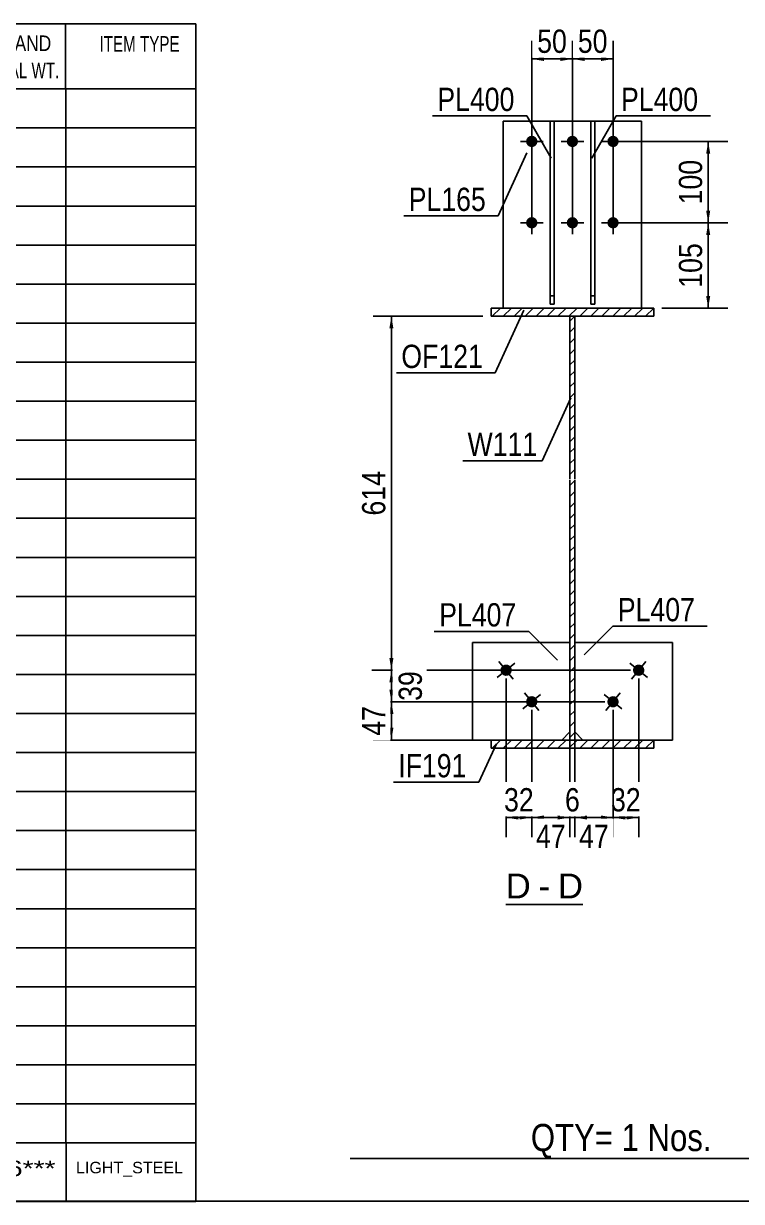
# Model space of a CAD drawing. Header units: millimetres. Extents: x -43 to 360, y -205 to 72.
# Drawn here: x 93.4 to 181.7, y -205.2 to -60.4 of the extents above; entities that cross this region are included whole.
import ezdxf

# ---------------------------------------------------------------- set-up
doc = ezdxf.new("R2010")
doc.units = ezdxf.units.MM
doc.linetypes.add('DXK_LINE_DOT1', pattern=[1.8814, 0.9407, -0.9407])
doc.styles.add('Arial', font='ARIAL.TTF', dxfattribs={"height": 0.2})
doc.styles.add('Arial Narrow', font='ARIALN.TTF', dxfattribs={"height": 0.2})

# ---------------------------------------------------------------- blocks, each defined once
blk = doc.blocks.new('Unknown-627019284-14518')
at = {"color": 5, "linetype": 'Continuous'}
blk.add_line((-40.28, -205.19), (359.72, -205.19), dxfattribs=at)
blk = doc.blocks.new('Unknown-627019284-12 - 14701')
at = {"color": 7, "linetype": 'Continuous'}
blk.add_line((152.73, -168.71), (162.24, -168.71), dxfattribs=at)
at = {"color": 0, "linetype": 'Continuous'}
for points in [[(155.81, -167.96), (155.81, -164.76), (152.73, -164.76), (152.73, -167.96)], [(158.2, -167.96), (158.2, -164.76), (156.77, -164.76), (156.77, -167.96)], [(162.24, -167.96), (162.24, -164.76), (159.16, -164.76), (159.16, -167.96)]]:
    blk.add_wipeout(points, dxfattribs=at)
at = {"color": 96, "linetype": 'Continuous', "style": 'Arial'}
for s, p in [('D', (152.73, -167.96)), ('D', (159.16, -167.96)), ('-', (156.77, -167.96))]:
    blk.add_text(s, height=3.06, dxfattribs=at).set_placement(p)
blk = doc.blocks.new('Part-627019284-14771 - 14701')
at = {"color": 2, "linetype": 'Continuous'}
for p, q in [((160.64, -136.48), (148.64, -136.48)), ((148.64, -136.48), (148.64, -148.48)), ((160.64, -147.48), (159.64, -148.48)), ((148.64, -148.48), (150.94, -148.48))]:
    blk.add_line(p, q, dxfattribs=at)
at = {"color": 7, "linetype": 'DXK_LINE_DOT1'}
for p, q in [((160.64, -136.48), (160.64, -147.48)), ((150.94, -148.48), (159.64, -148.48))]:
    blk.add_line(p, q, dxfattribs=at)
blk = doc.blocks.new('Part-627019284-14702 - 14701')
at = {"linetype": 'Continuous'}
h = blk.add_hatch(dxfattribs=at)
h.set_pattern_fill('', scale=0.3, style=0, pattern_type=0)
h.set_pattern_definition([(45, (170.9411, -95.3794), (-0.67352, 0.67352), [])])
h.paths.add_polyline_path([(170.94, -96.38), (170.94, -95.38), (150.94, -95.38), (150.94, -96.38)])
at = {"color": 2, "linetype": 'Continuous'}
for p, q in [((150.94, -96.38), (150.94, -95.38)), ((150.94, -95.38), (170.94, -95.38)), ((170.94, -95.38), (170.94, -96.38)), ((170.94, -96.38), (150.94, -96.38))]:
    blk.add_line(p, q, dxfattribs=at)
blk = doc.blocks.new('Part-627019284-14766 - 14701')
at = {"color": 2, "linetype": 'Continuous'}
for p, q in [((152.44, -72.38), (152.44, -95.38)), ((169.44, -72.38), (152.44, -72.38)), ((169.44, -95.38), (169.44, -72.38))]:
    blk.add_line(p, q, dxfattribs=at)
at = {"color": 7, "linetype": 'DXK_LINE_DOT1'}
blk.add_line((152.44, -95.38), (169.44, -95.38), dxfattribs=at)
blk = doc.blocks.new('Part-627019284-14799 - 14701')
at = {"color": 2, "linetype": 'Continuous'}
for p, q in [((158.19, -94.88), (158.19, -72.38)), ((158.19, -72.38), (158.69, -72.38)), ((158.69, -72.38), (158.69, -94.88)), ((158.69, -94.88), (158.19, -94.88))]:
    blk.add_line(p, q, dxfattribs=at)
at = {"color": 7, "linetype": 'DXK_LINE_DOT1'}
blk.add_line((158.19, -93.88), (158.69, -93.88), dxfattribs=at)
blk = doc.blocks.new('Part-627019284-14703 - 14701')
at = {"linetype": 'Continuous'}
h = blk.add_hatch(dxfattribs=at)
h.set_pattern_fill('', scale=0.3, style=0, pattern_type=0)
h.set_pattern_definition([(45, (170.9411, -148.4794), (-0.67352, 0.67352), [])])
h.paths.add_polyline_path([(170.94, -149.48), (170.94, -148.48), (150.94, -148.48), (150.94, -149.48)])
at = {"color": 2, "linetype": 'Continuous'}
for p, q in [((150.94, -149.48), (150.94, -148.48)), ((150.94, -148.48), (170.94, -148.48)), ((170.94, -148.48), (170.94, -149.48)), ((170.94, -149.48), (150.94, -149.48))]:
    blk.add_line(p, q, dxfattribs=at)
blk = doc.blocks.new('Part-627019284-14767 - 14701')
at = {"color": 2, "linetype": 'Continuous'}
for p, q in [((163.19, -94.88), (163.19, -72.38)), ((163.19, -72.38), (163.69, -72.38)), ((163.69, -72.38), (163.69, -94.88)), ((163.69, -94.88), (163.19, -94.88))]:
    blk.add_line(p, q, dxfattribs=at)
at = {"color": 7, "linetype": 'DXK_LINE_DOT1'}
blk.add_line((163.19, -93.88), (163.69, -93.88), dxfattribs=at)
blk = doc.blocks.new('Bolt-627019284-14849 - 14701')
at = {"linetype": 'Continuous'}
for points in [[(156.64, -74.88, -1), (155.24, -74.88, -1)], [(161.64, -74.88, -1), (160.24, -74.88, -1)], [(166.64, -74.88, -1), (165.24, -74.88, -1)], [(156.64, -84.88, -1), (155.24, -84.88, -1)], [(161.64, -84.88, -1), (160.24, -84.88, -1)], [(166.64, -84.88, -1), (165.24, -84.88, -1)]]:
    blk.add_hatch(color=3, dxfattribs=at).paths.add_polyline_path(points)
at = {"color": 3, "linetype": 'Continuous'}
for p, q in [((155.94, -73.48), (155.94, -76.28)), ((160.94, -73.48), (160.94, -76.28)), ((165.94, -73.48), (165.94, -76.28)), ((154.54, -74.88), (157.34, -74.88)), ((159.54, -74.88), (162.34, -74.88)), ((164.54, -74.88), (167.34, -74.88)), ((155.94, -83.48), (155.94, -86.28)), ((160.94, -83.48), (160.94, -86.28)), ((165.94, -83.48), (165.94, -86.28)), ((154.54, -84.88), (157.34, -84.88)), ((159.54, -84.88), (162.34, -84.88)), ((164.54, -84.88), (167.34, -84.88))]:
    blk.add_line(p, q, dxfattribs=at)
blk = doc.blocks.new('Part-627019284-14768 - 14701')
at = {"color": 2, "linetype": 'Continuous'}
for p, q in [((173.24, -136.48), (161.24, -136.48)), ((173.24, -148.48), (173.24, -136.48)), ((161.24, -147.48), (162.24, -148.48)), ((173.24, -148.48), (170.94, -148.48))]:
    blk.add_line(p, q, dxfattribs=at)
at = {"color": 7, "linetype": 'DXK_LINE_DOT1'}
for p, q in [((161.24, -136.48), (161.24, -147.48)), ((170.94, -148.48), (162.24, -148.48))]:
    blk.add_line(p, q, dxfattribs=at)
blk = doc.blocks.new('Part-627019284-14807 - 14701')
at = {"linetype": 'Continuous'}
h = blk.add_hatch(dxfattribs=at)
h.set_pattern_fill('', scale=0.3, style=0, pattern_type=0)
h.set_pattern_definition([(45, (161.2411, -96.3794), (-0.67352, 0.67352), [])])
h.paths.add_polyline_path([(161.24, -148.48), (161.24, -96.38), (160.64, -96.38), (160.64, -148.48)])
at = {"color": 2, "linetype": 'Continuous'}
for p, q in [((160.64, -116.38), (160.64, -96.38)), ((160.64, -96.38), (161.24, -96.38)), ((161.24, -96.38), (161.24, -116.38)), ((160.64, -148.48), (160.64, -116.48)), ((161.24, -116.48), (161.24, -148.48)), ((161.24, -148.48), (160.64, -148.48))]:
    blk.add_line(p, q, dxfattribs=at)
blk = doc.blocks.new('Bolt-627019284-14850 - 14701')
at = {"linetype": 'Continuous'}
for points in [[(169.64, -140.34, -1), (168.55, -139.46, -1)], [(166.48, -144.22, -1), (165.4, -143.34, -1)]]:
    blk.add_hatch(color=3, dxfattribs=at).paths.add_polyline_path(points)
at = {"color": 3, "linetype": 'Continuous'}
for p, q in [((168.01, -139.02), (170.18, -140.78)), ((169.98, -138.82), (168.21, -140.99)), ((164.86, -142.9), (167.03, -144.66)), ((166.82, -142.69), (165.06, -144.87))]:
    blk.add_line(p, q, dxfattribs=at)
blk = doc.blocks.new('Bolt-627019284-14853 - 14701')
at = {"linetype": 'Continuous'}
for points in [[(153.33, -139.46, -1), (152.24, -140.34, -1)], [(156.48, -143.34, -1), (155.4, -144.22, -1)]]:
    blk.add_hatch(color=3, dxfattribs=at).paths.add_polyline_path(points)
at = {"color": 3, "linetype": 'Continuous'}
for p, q in [((151.7, -140.78), (153.87, -139.02)), ((151.9, -138.82), (153.67, -140.99)), ((154.86, -144.66), (157.03, -142.9)), ((155.06, -142.69), (156.82, -144.87))]:
    blk.add_line(p, q, dxfattribs=at)
blk = doc.blocks.new('StraightDimension-627019284-15018 - 14701')
at = {"linetype": 'Continuous'}
for points in [[(157.44, -64.99), (155.94, -64.74), (157.44, -64.49)], [(159.44, -64.49), (160.94, -64.74), (159.44, -64.99)]]:
    blk.add_hatch(color=7, dxfattribs=at).paths.add_polyline_path(points)
at = {"color": 7, "linetype": 'Continuous'}
for p, q in [((155.94, -83.88), (155.94, -62.49)), ((160.94, -83.88), (160.94, -62.49)), ((155.94, -64.74), (160.94, -64.74))]:
    blk.add_line(p, q, dxfattribs=at)
at = {"color": 0}
blk.add_wipeout([(160.87, -64.59), (160.87, -60.39), (156.01, -60.39), (156.01, -64.59)], dxfattribs=at)
at = {"color": 3, "style": 'Arial Narrow'}
blk.add_text('50', height=2.863, dxfattribs=at).set_placement((156.61, -63.99))
blk = doc.blocks.new('StraightDimension-627019284-15024 - 14701')
at = {"linetype": 'Continuous'}
for points in [[(167.44, -158.26), (165.94, -158.01), (167.44, -157.76)], [(167.6, -157.76), (169.1, -158.01), (167.6, -158.26)]]:
    blk.add_hatch(color=7, dxfattribs=at).paths.add_polyline_path(points)
at = {"color": 7, "linetype": 'Continuous'}
for p, q in [((169.1, -140.9), (169.1, -160.41)), ((165.94, -144.78), (165.94, -160.41)), ((165.94, -158.01), (169.1, -158.01))]:
    blk.add_line(p, q, dxfattribs=at)
at = {"color": 0}
blk.add_wipeout([(169.95, -157.86), (169.95, -153.66), (165.09, -153.66), (165.09, -157.86)], dxfattribs=at)
at = {"color": 3, "style": 'Arial Narrow'}
blk.add_text('32', height=2.863, dxfattribs=at).set_placement((165.69, -157.26))
blk = doc.blocks.new('StraightDimension-627019284-15027 - 14701')
at = {"linetype": 'Continuous'}
for points in [[(157.44, -158.26), (155.94, -158.01), (157.44, -157.76)], [(159.14, -157.76), (160.64, -158.01), (159.14, -158.26)]]:
    blk.add_hatch(color=7, dxfattribs=at).paths.add_polyline_path(points)
at = {"color": 7, "linetype": 'Continuous'}
for p, q in [((155.94, -144.78), (155.94, -160.26)), ((160.64, -144.78), (160.64, -160.26)), ((155.94, -158.01), (160.64, -158.01))]:
    blk.add_line(p, q, dxfattribs=at)
at = {"color": 0}
blk.add_wipeout([(160.72, -162.36), (160.72, -158.16), (155.86, -158.16), (155.86, -162.36)], dxfattribs=at)
at = {"color": 3, "style": 'Arial Narrow'}
blk.add_text('47', height=2.863, dxfattribs=at).set_placement((156.46, -161.76))
blk = doc.blocks.new('StraightDimension-627019284-14945 - 14701')
at = {"linetype": 'Continuous'}
for points in [[(177.4, -76.38), (177.65, -74.88), (177.9, -76.38)], [(177.9, -83.38), (177.65, -84.88), (177.4, -83.38)]]:
    blk.add_hatch(color=7, dxfattribs=at).paths.add_polyline_path(points)
at = {"color": 7, "linetype": 'Continuous'}
for p, q in [((166.94, -74.88), (180.05, -74.88)), ((177.65, -84.88), (177.65, -74.88)), ((166.94, -84.88), (180.05, -84.88))]:
    blk.add_line(p, q, dxfattribs=at)
at = {"color": 0}
blk.add_wipeout([(177.5, -76.54), (173.3, -76.54), (173.3, -83.22), (177.5, -83.22)], dxfattribs=at)
at = {"color": 3, "style": 'Arial Narrow'}
blk.add_text('100', height=2.863, rotation=90.0002, dxfattribs=at).set_placement((176.9, -82.62))
blk = doc.blocks.new('StraightDimension-627019284-14946 - 14701')
at = {"linetype": 'Continuous'}
for points in [[(177.4, -86.38), (177.65, -84.88), (177.9, -86.38)], [(177.9, -93.88), (177.65, -95.38), (177.4, -93.88)]]:
    blk.add_hatch(color=7, dxfattribs=at).paths.add_polyline_path(points)
at = {"color": 7, "linetype": 'Continuous'}
for p, q in [((166.94, -84.88), (180.05, -84.88)), ((177.65, -95.38), (177.65, -84.88)), ((171.94, -95.38), (180.05, -95.38))]:
    blk.add_line(p, q, dxfattribs=at)
at = {"color": 0}
blk.add_wipeout([(177.5, -86.79), (173.3, -86.79), (173.3, -93.47), (177.5, -93.47)], dxfattribs=at)
at = {"color": 3, "style": 'Arial Narrow'}
blk.add_text('105', height=2.863, rotation=90.0002, dxfattribs=at).set_placement((176.9, -92.87))
blk = doc.blocks.new('StraightDimension-627019284-15017 - 14701')
at = {"linetype": 'Continuous'}
for points in [[(162.44, -64.99), (160.94, -64.74), (162.44, -64.49)], [(164.44, -64.49), (165.94, -64.74), (164.44, -64.99)]]:
    blk.add_hatch(color=7, dxfattribs=at).paths.add_polyline_path(points)
at = {"color": 7, "linetype": 'Continuous'}
for p, q in [((160.94, -83.88), (160.94, -62.49)), ((165.94, -83.88), (165.94, -62.49)), ((160.94, -64.74), (165.94, -64.74))]:
    blk.add_line(p, q, dxfattribs=at)
at = {"color": 0}
blk.add_wipeout([(165.87, -64.59), (165.87, -60.39), (161.01, -60.39), (161.01, -64.59)], dxfattribs=at)
at = {"color": 3, "style": 'Arial Narrow'}
blk.add_text('50', height=2.863, dxfattribs=at).set_placement((161.61, -63.99))
blk = doc.blocks.new('StraightDimension-627019284-15025 - 14701')
at = {"linetype": 'Continuous'}
for points in [[(162.74, -158.26), (161.24, -158.01), (162.74, -157.76)], [(164.44, -157.76), (165.94, -158.01), (164.44, -158.26)]]:
    blk.add_hatch(color=7, dxfattribs=at).paths.add_polyline_path(points)
at = {"color": 7, "linetype": 'Continuous'}
for p, q in [((161.24, -144.78), (161.24, -160.26)), ((165.94, -144.78), (165.94, -160.26)), ((161.24, -158.01), (165.94, -158.01))]:
    blk.add_line(p, q, dxfattribs=at)
at = {"color": 0}
blk.add_wipeout([(166.02, -162.36), (166.02, -158.16), (161.16, -158.16), (161.16, -162.36)], dxfattribs=at)
at = {"color": 3, "style": 'Arial Narrow'}
blk.add_text('47', height=2.863, dxfattribs=at).set_placement((161.76, -161.76))
blk = doc.blocks.new('StraightDimension-627019284-15026 - 14701')
at = {"linetype": 'Continuous'}
for points in [[(159.14, -157.76), (160.64, -158.01), (159.14, -158.26)], [(162.74, -158.26), (161.24, -158.01), (162.74, -157.76)]]:
    blk.add_hatch(color=7, dxfattribs=at).paths.add_polyline_path(points)
at = {"color": 7, "linetype": 'Continuous'}
for p, q in [((160.64, -144.78), (160.64, -160.41)), ((161.24, -144.78), (161.24, -160.41)), ((160.64, -158.01), (161.24, -158.01))]:
    blk.add_line(p, q, dxfattribs=at)
at = {"color": 0}
blk.add_wipeout([(162.46, -157.86), (162.46, -153.66), (159.43, -153.66), (159.43, -157.86)], dxfattribs=at)
at = {"color": 3, "style": 'Arial Narrow'}
blk.add_text('6', height=2.86, dxfattribs=at).set_placement((160.03, -157.26))
blk = doc.blocks.new('StraightDimension-627019284-15028 - 14701')
at = {"linetype": 'Continuous'}
for points in [[(154.29, -158.26), (152.79, -158.01), (154.29, -157.76)], [(154.44, -157.76), (155.94, -158.01), (154.44, -158.26)]]:
    blk.add_hatch(color=7, dxfattribs=at).paths.add_polyline_path(points)
at = {"color": 7, "linetype": 'Continuous'}
for p, q in [((152.79, -140.9), (152.79, -160.41)), ((155.94, -144.78), (155.94, -160.41)), ((152.79, -158.01), (155.94, -158.01))]:
    blk.add_line(p, q, dxfattribs=at)
at = {"color": 0}
blk.add_wipeout([(156.79, -157.86), (156.79, -153.66), (151.93, -153.66), (151.93, -157.86)], dxfattribs=at)
at = {"color": 3, "style": 'Arial Narrow'}
blk.add_text('32', height=2.863, dxfattribs=at).set_placement((152.53, -157.26))
blk = doc.blocks.new('StraightDimension-627019284-15199 - 14701')
at = {"linetype": 'Continuous'}
for points in [[(138.42, -97.88), (138.67, -96.38), (138.92, -97.88)], [(138.92, -138.4), (138.67, -139.9), (138.42, -138.4)]]:
    blk.add_hatch(color=7, dxfattribs=at).paths.add_polyline_path(points)
at = {"color": 7, "linetype": 'Continuous'}
for p, q in [((149.94, -96.38), (136.42, -96.38)), ((138.67, -139.9), (138.67, -96.38)), ((168.1, -139.9), (136.42, -139.9))]:
    blk.add_line(p, q, dxfattribs=at)
at = {"color": 0}
blk.add_wipeout([(138.52, -114.8), (134.32, -114.8), (134.32, -121.48), (138.52, -121.48)], dxfattribs=at)
at = {"color": 3, "style": 'Arial Narrow'}
blk.add_text('614', height=2.863, rotation=90.0002, dxfattribs=at).set_placement((137.92, -120.88))
blk = doc.blocks.new('StraightDimension-627019284-15200 - 14701')
at = {"linetype": 'Continuous'}
for points in [[(138.42, -141.4), (138.67, -139.9), (138.92, -141.4)], [(138.92, -142.28), (138.67, -143.78), (138.42, -142.28)]]:
    blk.add_hatch(color=7, dxfattribs=at).paths.add_polyline_path(points)
at = {"color": 7, "linetype": 'Continuous'}
for p, q in [((168.1, -139.9), (136.27, -139.9)), ((138.67, -143.78), (138.67, -139.9)), ((164.94, -143.78), (136.27, -143.78))]:
    blk.add_line(p, q, dxfattribs=at)
at = {"color": 0}
blk.add_wipeout([(143.02, -139.41), (138.82, -139.41), (138.82, -144.27), (143.02, -144.27)], dxfattribs=at)
at = {"color": 3, "style": 'Arial Narrow'}
blk.add_text('39', height=2.863, rotation=90.0002, dxfattribs=at).set_placement((142.42, -143.67))
blk = doc.blocks.new('StraightDimension-627019284-15201 - 14701')
at = {"linetype": 'Continuous'}
for points in [[(138.42, -145.28), (138.67, -143.78), (138.92, -145.28)], [(138.92, -146.98), (138.67, -148.48), (138.42, -146.98)]]:
    blk.add_hatch(color=7, dxfattribs=at).paths.add_polyline_path(points)
at = {"color": 7, "linetype": 'Continuous'}
for p, q in [((164.94, -143.78), (136.42, -143.78)), ((138.67, -148.48), (138.67, -143.78)), ((172.24, -148.48), (136.42, -148.48))]:
    blk.add_line(p, q, dxfattribs=at)
at = {"color": 0}
blk.add_wipeout([(138.52, -143.7), (134.32, -143.7), (134.32, -148.56), (138.52, -148.56)], dxfattribs=at)
at = {"color": 3, "style": 'Arial Narrow'}
blk.add_text('47', height=2.863, rotation=90.0002, dxfattribs=at).set_placement((137.92, -147.96))
blk = doc.blocks.new('CBS_BOM-627019284-22543')
at = {"color": 7, "linetype": 'Continuous'}
for p, q in [((-40.31, -68.42), (-40.31, -60.42)), ((-40.31, -60.42), (114.61, -60.42)), ((-28.31, -68.42), (-28.31, -60.42)), ((-16.12, -68.42), (-16.12, -60.42)), ((14.04, -68.42), (14.04, -60.42)), ((24.72, -68.42), (24.72, -60.42)), ((44.04, -68.42), (44.04, -60.42)), ((62.84, -68.42), (62.84, -60.42)), ((74.05, -68.42), (74.05, -60.42)), ((86.84, -68.42), (86.84, -60.42)), ((98.59, -68.42), (98.59, -60.42)), ((114.61, -60.43), (114.61, -68.41)), ((-40.31, -68.42), (114.61, -68.42)), ((-40.31, -73.22), (-40.31, -68.42)), ((-28.31, -73.22), (-28.31, -68.42)), ((-16.12, -73.22), (-16.12, -68.42)), ((14.04, -73.22), (14.04, -68.42)), ((24.72, -73.22), (24.72, -68.42)), ((44.04, -73.22), (44.04, -68.42)), ((51.3, -73.22), (51.3, -68.42)), ((62.84, -73.22), (62.84, -68.42)), ((74.05, -73.22), (74.05, -68.42)), ((86.84, -73.22), (86.84, -68.42)), ((98.61, -73.22), (98.61, -68.42)), ((114.61, -68.43), (114.61, -73.22)), ((-40.31, -78.02), (-40.31, -73.22)), ((-28.31, -73.22), (114.61, -73.22)), ((-28.31, -78.02), (-28.31, -73.22)), ((-16.12, -78.02), (-16.12, -73.22)), ((14.04, -78.02), (14.04, -73.22)), ((24.72, -78.02), (24.72, -73.22)), ((44.04, -78.02), (44.04, -73.22)), ((51.3, -78.02), (51.3, -73.22)), ((62.84, -78.02), (62.84, -73.22)), ((74.05, -78.02), (74.05, -73.22)), ((86.84, -78.02), (86.84, -73.22)), ((98.61, -78.02), (98.61, -73.22)), ((114.61, -73.23), (114.61, -78.02)), ((-40.31, -82.82), (-40.31, -78.02)), ((-28.31, -78.02), (114.61, -78.02)), ((-28.31, -82.82), (-28.31, -78.02)), ((-16.12, -82.82), (-16.12, -78.02)), ((14.04, -82.82), (14.04, -78.02)), ((24.72, -82.82), (24.72, -78.02)), ((44.04, -82.82), (44.04, -78.02)), ((51.3, -82.82), (51.3, -78.02)), ((62.84, -82.82), (62.84, -78.02)), ((74.05, -82.82), (74.05, -78.02)), ((86.84, -82.82), (86.84, -78.02)), ((98.61, -82.82), (98.61, -78.02)), ((114.61, -78.03), (114.61, -82.82)), ((-40.31, -87.62), (-40.31, -82.82)), ((-28.31, -82.82), (114.61, -82.82)), ((-28.31, -87.62), (-28.31, -82.82)), ((-16.12, -87.62), (-16.12, -82.82)), ((14.04, -87.62), (14.04, -82.82)), ((24.72, -87.62), (24.72, -82.82)), ((44.04, -87.62), (44.04, -82.82)), ((51.3, -87.62), (51.3, -82.82)), ((62.84, -87.62), (62.84, -82.82)), ((74.05, -87.62), (74.05, -82.82)), ((86.84, -87.62), (86.84, -82.82)), ((98.61, -87.62), (98.61, -82.82)), ((114.61, -82.83), (114.61, -87.62)), ((-40.31, -92.42), (-40.31, -87.62)), ((-28.31, -87.62), (114.61, -87.62)), ((-28.31, -92.42), (-28.31, -87.62)), ((-16.12, -92.42), (-16.12, -87.62)), ((14.04, -92.42), (14.04, -87.62)), ((24.72, -92.42), (24.72, -87.62)), ((44.04, -92.42), (44.04, -87.62)), ((51.3, -92.42), (51.3, -87.62)), ((62.84, -92.42), (62.84, -87.62)), ((74.05, -92.42), (74.05, -87.62)), ((86.84, -92.42), (86.84, -87.62)), ((98.61, -92.42), (98.61, -87.62)), ((114.61, -87.63), (114.61, -92.42)), ((-40.31, -97.22), (-40.31, -92.42)), ((-28.31, -92.42), (114.61, -92.42)), ((-28.31, -97.22), (-28.31, -92.42)), ((-16.12, -97.22), (-16.12, -92.42)), ((14.04, -97.22), (14.04, -92.42)), ((24.72, -97.22), (24.72, -92.42)), ((44.04, -97.22), (44.04, -92.42)), ((51.3, -97.22), (51.3, -92.42)), ((62.84, -97.22), (62.84, -92.42)), ((74.05, -97.22), (74.05, -92.42)), ((86.84, -97.22), (86.84, -92.42)), ((98.61, -97.22), (98.61, -92.42)), ((114.61, -92.43), (114.61, -97.22)), ((-40.31, -102.02), (-40.31, -97.22)), ((-28.31, -97.22), (114.61, -97.22)), ((-28.31, -102.02), (-28.31, -97.22)), ((-16.12, -102.02), (-16.12, -97.22)), ((14.04, -102.02), (14.04, -97.22)), ((24.72, -102.02), (24.72, -97.22)), ((44.04, -102.02), (44.04, -97.22)), ((51.3, -102.02), (51.3, -97.22)), ((62.84, -102.02), (62.84, -97.22)), ((74.05, -102.02), (74.05, -97.22)), ((86.84, -102.02), (86.84, -97.22)), ((98.61, -102.02), (98.61, -97.22)), ((114.61, -97.23), (114.61, -102.02)), ((-40.31, -106.82), (-40.31, -102.02)), ((-28.31, -102.02), (114.61, -102.02)), ((-28.31, -106.82), (-28.31, -102.02)), ((-16.12, -106.82), (-16.12, -102.02)), ((14.04, -106.82), (14.04, -102.02)), ((24.72, -106.82), (24.72, -102.02)), ((44.04, -106.82), (44.04, -102.02)), ((51.3, -106.82), (51.3, -102.02)), ((62.84, -106.82), (62.84, -102.02)), ((74.05, -106.82), (74.05, -102.02)), ((86.84, -106.82), (86.84, -102.02)), ((98.61, -106.82), (98.61, -102.02)), ((114.61, -102.03), (114.61, -106.82)), ((-40.31, -111.62), (-40.31, -106.82)), ((-28.31, -106.82), (114.61, -106.82)), ((-28.31, -111.62), (-28.31, -106.82)), ((-16.12, -111.62), (-16.12, -106.82)), ((14.04, -111.62), (14.04, -106.82)), ((24.72, -111.62), (24.72, -106.82)), ((44.04, -111.62), (44.04, -106.82)), ((51.3, -111.62), (51.3, -106.82)), ((62.84, -111.62), (62.84, -106.82)), ((74.05, -111.62), (74.05, -106.82)), ((86.84, -111.62), (86.84, -106.82)), ((98.61, -111.62), (98.61, -106.82)), ((114.61, -106.83), (114.61, -111.62)), ((-40.31, -116.42), (-40.31, -111.62)), ((-28.31, -111.62), (114.61, -111.62)), ((-28.31, -116.42), (-28.31, -111.62)), ((-16.12, -116.42), (-16.12, -111.62)), ((14.04, -116.42), (14.04, -111.62)), ((24.72, -116.42), (24.72, -111.62)), ((44.04, -116.42), (44.04, -111.62)), ((51.3, -116.42), (51.3, -111.62)), ((62.84, -116.42), (62.84, -111.62)), ((74.05, -116.42), (74.05, -111.62)), ((86.84, -116.42), (86.84, -111.62)), ((98.61, -116.42), (98.61, -111.62)), ((114.61, -111.63), (114.61, -116.42)), ((-40.31, -121.22), (-40.31, -116.42)), ((-28.31, -116.42), (114.61, -116.42)), ((-28.31, -121.22), (-28.31, -116.42)), ((-16.12, -121.22), (-16.12, -116.42)), ((14.04, -121.22), (14.04, -116.42)), ((24.72, -121.22), (24.72, -116.42)), ((44.04, -121.22), (44.04, -116.42)), ((51.3, -121.22), (51.3, -116.42)), ((62.84, -121.22), (62.84, -116.42)), ((74.05, -121.22), (74.05, -116.42)), ((86.84, -121.22), (86.84, -116.42)), ((98.61, -121.22), (98.61, -116.42)), ((114.61, -116.43), (114.61, -121.22)), ((-40.31, -126.02), (-40.31, -121.22)), ((-28.31, -121.22), (114.61, -121.22)), ((-28.31, -126.02), (-28.31, -121.22)), ((-16.12, -126.02), (-16.12, -121.22)), ((14.04, -126.02), (14.04, -121.22)), ((24.72, -126.02), (24.72, -121.22)), ((44.04, -126.02), (44.04, -121.22)), ((51.3, -126.02), (51.3, -121.22)), ((62.84, -126.02), (62.84, -121.22)), ((74.05, -126.02), (74.05, -121.22)), ((86.84, -126.02), (86.84, -121.22)), ((98.61, -126.02), (98.61, -121.22)), ((114.61, -121.23), (114.61, -126.02)), ((-40.31, -130.82), (-40.31, -126.02)), ((-28.31, -126.02), (114.61, -126.02)), ((-28.31, -130.82), (-28.31, -126.02)), ((-16.12, -130.82), (-16.12, -126.02)), ((14.04, -130.82), (14.04, -126.02)), ((24.72, -130.82), (24.72, -126.02)), ((44.04, -130.82), (44.04, -126.02)), ((51.3, -130.82), (51.3, -126.02)), ((62.84, -130.82), (62.84, -126.02)), ((74.05, -130.82), (74.05, -126.02)), ((86.84, -130.82), (86.84, -126.02)), ((98.61, -130.82), (98.61, -126.02)), ((114.61, -126.03), (114.61, -130.82)), ((-40.31, -135.62), (-40.31, -130.82)), ((-28.31, -130.82), (114.61, -130.82)), ((-28.31, -135.62), (-28.31, -130.82)), ((-16.12, -135.62), (-16.12, -130.82)), ((14.04, -135.62), (14.04, -130.82)), ((24.72, -135.62), (24.72, -130.82)), ((44.04, -135.62), (44.04, -130.82)), ((51.3, -135.62), (51.3, -130.82)), ((62.84, -135.62), (62.84, -130.82)), ((74.05, -135.62), (74.05, -130.82)), ((86.84, -135.62), (86.84, -130.82)), ((98.61, -135.62), (98.61, -130.82)), ((114.61, -130.83), (114.61, -135.62)), ((-40.31, -140.42), (-40.31, -135.62)), ((-28.31, -135.62), (114.61, -135.62)), ((-28.31, -140.42), (-28.31, -135.62)), ((-16.12, -140.42), (-16.12, -135.62)), ((14.04, -140.42), (14.04, -135.62)), ((24.72, -140.42), (24.72, -135.62)), ((44.04, -140.42), (44.04, -135.62)), ((51.3, -140.42), (51.3, -135.62)), ((62.84, -140.42), (62.84, -135.62)), ((74.05, -140.42), (74.05, -135.62)), ((86.84, -140.42), (86.84, -135.62)), ((98.61, -140.42), (98.61, -135.62)), ((114.61, -135.63), (114.61, -140.42)), ((-40.31, -145.22), (-40.31, -140.42)), ((-28.31, -140.42), (114.61, -140.42)), ((-28.31, -145.22), (-28.31, -140.42)), ((-16.12, -145.22), (-16.12, -140.42)), ((14.04, -145.22), (14.04, -140.42)), ((24.72, -145.22), (24.72, -140.42)), ((44.04, -145.22), (44.04, -140.42)), ((51.3, -145.22), (51.3, -140.42)), ((62.84, -145.22), (62.84, -140.42)), ((74.05, -145.22), (74.05, -140.42)), ((86.84, -145.22), (86.84, -140.42)), ((98.61, -145.22), (98.61, -140.42)), ((114.61, -140.43), (114.61, -145.22)), ((-40.31, -150.02), (-40.31, -145.22)), ((-28.31, -145.22), (114.61, -145.22)), ((-28.31, -150.02), (-28.31, -145.22)), ((-16.12, -150.02), (-16.12, -145.22)), ((14.04, -150.02), (14.04, -145.22)), ((24.72, -150.02), (24.72, -145.22)), ((44.04, -150.02), (44.04, -145.22)), ((51.3, -150.02), (51.3, -145.22)), ((62.84, -150.02), (62.84, -145.22)), ((74.05, -150.02), (74.05, -145.22)), ((86.84, -150.02), (86.84, -145.22)), ((98.61, -150.02), (98.61, -145.22)), ((114.61, -145.23), (114.61, -150.02)), ((-40.31, -154.82), (-40.31, -150.02)), ((-28.31, -150.02), (114.61, -150.02)), ((-28.31, -154.82), (-28.31, -150.02)), ((-16.12, -154.82), (-16.12, -150.02)), ((14.04, -154.82), (14.04, -150.02)), ((24.72, -154.82), (24.72, -150.02)), ((44.04, -154.82), (44.04, -150.02)), ((51.3, -154.82), (51.3, -150.02)), ((62.84, -154.82), (62.84, -150.02)), ((74.05, -154.82), (74.05, -150.02)), ((86.84, -154.82), (86.84, -150.02)), ((98.61, -154.82), (98.61, -150.02)), ((114.61, -150.03), (114.61, -154.82)), ((-40.31, -159.62), (-40.31, -154.82)), ((-28.31, -154.82), (114.61, -154.82)), ((-28.31, -159.62), (-28.31, -154.82)), ((-16.12, -159.62), (-16.12, -154.82)), ((14.04, -159.62), (14.04, -154.82)), ((24.72, -159.62), (24.72, -154.82)), ((44.04, -159.62), (44.04, -154.82)), ((51.3, -159.62), (51.3, -154.82)), ((62.84, -159.62), (62.84, -154.82)), ((74.05, -159.62), (74.05, -154.82)), ((86.84, -159.62), (86.84, -154.82)), ((98.61, -159.62), (98.61, -154.82)), ((114.61, -154.83), (114.61, -159.62)), ((-40.31, -164.42), (-40.31, -159.62)), ((-28.31, -159.62), (114.61, -159.62)), ((-28.31, -164.42), (-28.31, -159.62)), ((-16.12, -164.42), (-16.12, -159.62)), ((14.04, -164.42), (14.04, -159.62)), ((24.72, -164.42), (24.72, -159.62)), ((44.04, -164.42), (44.04, -159.62)), ((51.3, -164.42), (51.3, -159.62)), ((62.84, -164.42), (62.84, -159.62)), ((74.05, -164.42), (74.05, -159.62)), ((86.84, -164.42), (86.84, -159.62)), ((98.61, -164.42), (98.61, -159.62)), ((114.61, -159.63), (114.61, -164.42)), ((-40.31, -169.22), (-40.31, -164.42)), ((-28.31, -164.42), (114.61, -164.42)), ((-28.31, -169.22), (-28.31, -164.42)), ((-16.12, -169.22), (-16.12, -164.42)), ((14.04, -169.22), (14.04, -164.42)), ((24.72, -169.22), (24.72, -164.42)), ((44.04, -169.22), (44.04, -164.42)), ((51.3, -169.22), (51.3, -164.42)), ((62.84, -169.22), (62.84, -164.42)), ((74.05, -169.22), (74.05, -164.42)), ((86.84, -169.22), (86.84, -164.42)), ((98.61, -169.22), (98.61, -164.42)), ((114.61, -164.43), (114.61, -169.22)), ((-40.31, -174.02), (-40.31, -169.22)), ((-28.31, -169.22), (114.61, -169.22)), ((-28.31, -174.02), (-28.31, -169.22)), ((-16.12, -174.02), (-16.12, -169.22)), ((14.04, -174.02), (14.04, -169.22)), ((24.72, -174.02), (24.72, -169.22)), ((44.04, -174.02), (44.04, -169.22)), ((51.3, -174.02), (51.3, -169.22)), ((62.84, -174.02), (62.84, -169.22)), ((74.05, -174.02), (74.05, -169.22)), ((86.84, -174.02), (86.84, -169.22)), ((98.61, -174.02), (98.61, -169.22)), ((114.61, -169.23), (114.61, -174.02)), ((-40.31, -178.82), (-40.31, -174.02)), ((-28.31, -174.02), (114.61, -174.02)), ((-28.31, -178.82), (-28.31, -174.02)), ((-16.12, -178.82), (-16.12, -174.02)), ((14.04, -178.82), (14.04, -174.02)), ((24.72, -178.82), (24.72, -174.02)), ((44.04, -178.82), (44.04, -174.02)), ((51.3, -178.82), (51.3, -174.02)), ((62.84, -178.82), (62.84, -174.02)), ((74.05, -178.82), (74.05, -174.02)), ((86.84, -178.82), (86.84, -174.02)), ((98.61, -178.82), (98.61, -174.02)), ((114.61, -174.03), (114.61, -178.82)), ((-40.31, -183.62), (-40.31, -178.82)), ((-28.31, -178.82), (114.61, -178.82)), ((-28.31, -183.62), (-28.31, -178.82)), ((-16.12, -183.62), (-16.12, -178.82)), ((14.04, -183.62), (14.04, -178.82)), ((24.72, -183.62), (24.72, -178.82)), ((44.04, -183.62), (44.04, -178.82)), ((51.3, -183.62), (51.3, -178.82)), ((62.84, -183.62), (62.84, -178.82)), ((74.05, -183.62), (74.05, -178.82)), ((86.84, -183.62), (86.84, -178.82)), ((98.61, -183.62), (98.61, -178.82)), ((114.61, -178.83), (114.61, -183.62)), ((-40.31, -188.42), (-40.31, -183.62)), ((-28.31, -183.62), (114.61, -183.62)), ((-28.31, -188.42), (-28.31, -183.62)), ((-16.12, -188.42), (-16.12, -183.62)), ((14.04, -188.42), (14.04, -183.62)), ((24.72, -188.42), (24.72, -183.62)), ((44.04, -188.42), (44.04, -183.62)), ((51.3, -188.42), (51.3, -183.62)), ((62.84, -188.42), (62.84, -183.62)), ((74.05, -188.42), (74.05, -183.62)), ((86.84, -188.42), (86.84, -183.62)), ((98.61, -188.42), (98.61, -183.62)), ((114.61, -183.63), (114.61, -188.42)), ((-40.31, -193.22), (-40.31, -188.42)), ((-28.31, -188.42), (114.61, -188.42)), ((-28.31, -193.22), (-28.31, -188.42)), ((-16.12, -193.22), (-16.12, -188.42)), ((14.04, -193.22), (14.04, -188.42)), ((24.72, -193.22), (24.72, -188.42)), ((44.04, -193.22), (44.04, -188.42)), ((51.3, -193.22), (51.3, -188.42)), ((62.84, -193.22), (62.84, -188.42)), ((74.05, -193.22), (74.05, -188.42)), ((86.84, -193.22), (86.84, -188.42)), ((98.61, -193.22), (98.61, -188.42)), ((114.61, -188.43), (114.61, -193.22)), ((-40.31, -198.02), (-40.31, -193.22)), ((-28.31, -193.22), (114.61, -193.22)), ((-28.31, -198.02), (-28.31, -193.22)), ((-16.12, -198.02), (-16.12, -193.22)), ((14.04, -198.02), (14.04, -193.22)), ((24.72, -198.02), (24.72, -193.22)), ((44.04, -198.02), (44.04, -193.22)), ((51.3, -198.02), (51.3, -193.22)), ((62.84, -198.02), (62.84, -193.22)), ((74.05, -198.02), (74.05, -193.22)), ((86.84, -198.02), (86.84, -193.22)), ((98.61, -198.02), (98.61, -193.22)), ((114.61, -193.23), (114.61, -198.02)), ((-40.31, -205.22), (-40.31, -198.04)), ((-28.31, -198.02), (114.61, -198.02)), ((74.05, -205.22), (74.05, -198.04)), ((86.84, -205.22), (86.84, -198.04)), ((98.65, -205.22), (98.65, -198.04)), ((114.61, -198.02), (114.61, -205.22)), ((-40.31, -205.22), (114.61, -205.22))]:
    blk.add_line(p, q, dxfattribs=at)
at = {"color": 3, "linetype": 'Continuous', "style": 'Arial'}
for s, height, width, p in [('ASSEMBLY', 1.91, 0.7, (-39.63, -63.84)), ('ITEM', 1.91, 0.8, (-24.98, -63.84)), ('UNIT WT.', 1.91, 0.7, (52.73, -63.92)), ('WT./ITEM', 1.91, 0.7, (64.02, -63.92)), ('TOTAL WT.', 1.91, 0.7, (75.96, -63.92)), ('GRAND', 1.91, 0.8, (89.11, -63.76)), ('ITEM TYPE', 1.91, 0.7, (102.75, -63.84)), ('DESCRIPTION', 1.9102, 0.8, (-13.79, -65.35)), ('LENGTH', 1.91, 0.7, (15.15, -65.35)), ('MATERIAL', 1.91, 0.8, (29.17, -65.4)), ('QTY.', 1.91, 0.8, (45.56, -65.32)), ('MARK', 1.91, 0.8, (-37.31, -66.98)), ('NO.', 1.91, 0.8, (-24.12, -66.98)), ('IN Kgs', 1.91, 0.8, (53.31, -67.06)), ('IN Kgs', 1.91, 0.8, (65.06, -67.06)), ('IN Kgs', 1.91, 0.8, (76.85, -67.06)), ('TOTAL WT.', 1.91, 0.7, (87.85, -67.1))]:
    blk.add_text(s, height=height, dxfattribs=dict(at, width=width)).set_placement(p)
at = {"color": 7, "linetype": 'Continuous', "style": 'Arial'}
for s, width, p in [('IF191', 0.8, (-27.85, -71.78)), ('2567', 0.85, (17.76, -71.78)), ('S355JR', 0.8, (30.41, -71.78)), ('IF192', 0.8, (-27.85, -76.58)), ('3590', 0.85, (17.76, -76.58)), ('S355JR', 0.8, (30.41, -76.58)), ('IF197', 0.8, (-27.85, -81.38)), ('3447', 0.85, (17.76, -81.38)), ('S355JR', 0.8, (30.41, -81.38)), ('OF121', 0.8, (-27.85, -86.18)), ('2700', 0.85, (17.76, -86.18)), ('S355JR', 0.8, (30.41, -86.18)), ('OF143', 0.8, (-27.85, -90.98)), ('3000', 0.85, (17.76, -90.98)), ('S355JR', 0.8, (30.41, -90.98)), ('OF190', 0.8, (-27.85, -95.78)), ('5133', 0.85, (17.76, -95.78)), ('S355JR', 0.8, (30.41, -95.78)), ('PL143', 0.8, (-27.85, -100.58)), ('842', 0.85, (19.02, -100.58)), ('S355JR', 0.8, (30.41, -100.58)), ('PL148', 0.8, (-27.85, -105.38)), ('150', 0.85, (19.02, -105.38)), ('S355JR', 0.8, (30.41, -105.38)), ('PL165', 0.8, (-27.85, -110.18)), ('230', 0.85, (19.02, -110.18)), ('S355JR', 0.8, (30.41, -110.18)), ('PL189', 0.8, (-27.85, -114.98)), ('1140', 0.85, (17.76, -114.98)), ('S355JR', 0.8, (30.41, -114.98)), ('PL201', 0.8, (-27.85, -119.78)), ('150', 0.85, (19.02, -119.78)), ('S355JR', 0.8, (30.41, -119.78)), ('PL224', 0.8, (-27.85, -124.58)), ('670', 0.85, (19.02, -124.58)), ('S355JR', 0.8, (30.41, -124.58)), ('PL226', 0.8, (-27.85, -129.38)), ('206', 0.85, (19.02, -129.38)), ('S355JR', 0.8, (30.41, -129.38)), ('PL249', 0.8, (-27.85, -134.18)), ('150', 0.85, (19.02, -134.18)), ('S355JR', 0.8, (30.41, -134.18)), ('PL343', 0.8, (-27.85, -138.98)), ('150', 0.85, (19.02, -138.98)), ('S355JR', 0.8, (30.41, -138.98)), ('PL384', 0.8, (-27.85, -143.78)), ('190', 0.85, (19.02, -143.78)), ('S355JR', 0.8, (30.41, -143.78)), ('PL400', 0.8, (-27.85, -148.58)), ('225', 0.85, (19.02, -148.58)), ('S355JR', 0.8, (30.41, -148.58)), ('PL407', 0.8, (-27.85, -153.38)), ('120', 0.85, (19.02, -153.38)), ('S355JR', 0.8, (30.41, -153.38)), ('PL416', 0.8, (-27.85, -158.18)), ('920', 0.85, (19.02, -158.18)), ('S355JR', 0.8, (30.41, -158.18)), ('PL426', 0.8, (-27.85, -162.98)), ('180', 0.85, (19.02, -162.98)), ('S355JR', 0.8, (30.41, -162.98)), ('PL489', 0.8, (-27.85, -167.78)), ('190', 0.85, (19.02, -167.78)), ('S355JR', 0.8, (30.41, -167.78)), ('PL490', 0.8, (-27.85, -172.58)), ('240', 0.85, (19.02, -172.58)), ('S355JR', 0.8, (30.41, -172.58)), ('PL521', 0.8, (-27.85, -177.38)), ('120', 0.85, (19.02, -177.38)), ('S355JR', 0.8, (30.41, -177.38)), ('PL523', 0.8, (-27.85, -182.18)), ('230', 0.85, (19.02, -182.18)), ('S355JR', 0.8, (30.41, -182.18)), ('W111', 0.8, (-27.85, -186.98)), ('5990', 0.85, (17.76, -186.98)), ('S355JR', 0.8, (30.41, -186.98)), ('W172', 0.8, (-27.85, -191.78)), ('1002', 0.85, (17.76, -191.78)), ('S355JR', 0.8, (30.41, -191.78)), ('W173', 0.8, (-27.85, -196.58)), ('3744', 0.85, (17.76, -196.58)), ('S355JR', 0.8, (30.41, -196.58))]:
    blk.add_text(s, height=1.91, dxfattribs=dict(at, width=width)).set_placement(p)
for s, height, p in [('PL10*200', 1.91, (-14.87, -71.78)), ('1', 1.91, (47.13, -71.78)), ('7.85', 1.91, (56.6, -71.78)), ('40.30', 1.91, (66.86, -71.78)), ('40.30', 1.91, (79.57, -71.78)), ('PL10*200', 1.91, (-14.87, -76.58)), ('1', 1.91, (47.13, -76.58)), ('7.85', 1.91, (56.6, -76.58)), ('56.36', 1.91, (66.86, -76.58)), ('56.36', 1.91, (79.57, -76.58)), ('PL15*200', 1.91, (-14.87, -81.38)), ('1', 1.91, (47.13, -81.38)), ('7.85', 1.91, (56.6, -81.38)), ('81.17', 1.91, (66.86, -81.38)), ('81.17', 1.91, (79.57, -81.38)), ('PL10*200', 1.91, (-14.87, -86.18)), ('1', 1.91, (47.13, -86.18)), ('7.85', 1.91, (56.6, -86.18)), ('42.39', 1.91, (66.86, -86.18)), ('42.39', 1.91, (79.57, -86.18)), ('PL10*200', 1.91, (-14.87, -90.98)), ('1', 1.91, (47.13, -90.98)), ('7.85', 1.91, (56.6, -90.98)), ('47.10', 1.91, (66.86, -90.98)), ('47.10', 1.91, (79.57, -90.98)), ('PL15*200', 1.91, (-14.87, -95.78)), ('1', 1.91, (47.13, -95.78)), ('7.85', 1.91, (56.6, -95.78)), ('120.89', 1.91, (65.38, -95.78)), ('120.89', 1.91, (78.09, -95.78)), ('PLT12*106.5', 1.9102, (-14.87, -100.58)), ('2', 1.91, (47.13, -100.58)), ('7.85', 1.91, (56.6, -100.58)), ('8.45', 1.91, (68.34, -100.58)), ('16.90', 1.91, (79.57, -100.58)), ('PL10*100', 1.91, (-14.87, -105.38)), ('1', 1.91, (47.13, -105.38)), ('7.85', 1.91, (56.6, -105.38)), ('0.58', 1.91, (68.34, -105.38)), ('0.58', 1.91, (81.05, -105.38)), ('PL5*170', 1.91, (-14.87, -110.18)), ('6', 1.91, (47.13, -110.18)), ('7.85', 1.91, (56.6, -110.18)), ('1.53', 1.91, (68.34, -110.18)), ('9.21', 1.91, (81.05, -110.18)), ('PL25*300', 1.91, (-14.87, -114.98)), ('1', 1.91, (47.13, -114.98)), ('7.85', 1.91, (56.6, -114.98)), ('67.12', 1.91, (66.86, -114.98)), ('67.12', 1.91, (79.57, -114.98)), ('PL6*120', 1.91, (-14.87, -119.78)), ('3', 1.91, (47.13, -119.78)), ('7.85', 1.91, (56.6, -119.78)), ('0.85', 1.91, (68.34, -119.78)), ('2.54', 1.91, (81.05, -119.78)), ('PLT15*225', 1.91, (-14.87, -124.58)), ('1', 1.91, (47.13, -124.58)), ('7.85', 1.91, (56.6, -124.58)), ('17.76', 1.91, (66.86, -124.58)), ('17.76', 1.91, (79.57, -124.58)), ('PLT10*178.2', 1.9102, (-14.87, -129.38)), ('7.85', 1.91, (56.6, -129.38)), ('1', 1.91, (47.13, -129.38)), ('1.45', 1.91, (68.34, -129.38)), ('1.45', 1.91, (81.05, -129.38)), ('PL10*90', 1.91, (-14.87, -134.18)), ('2', 1.91, (47.13, -134.18)), ('7.85', 1.91, (56.6, -134.18)), ('0.52', 1.91, (68.34, -134.18)), ('1.04', 1.91, (81.05, -134.18)), ('PL6*120', 1.91, (-14.87, -138.98)), ('2', 1.91, (47.13, -138.98)), ('7.85', 1.91, (56.6, -138.98)), ('0.85', 1.91, (68.34, -138.98)), ('1.70', 1.91, (81.05, -138.98)), ('PL12*170', 1.91, (-14.87, -143.78)), ('1', 1.91, (47.13, -143.78)), ('7.85', 1.91, (56.6, -143.78)), ('3.04', 1.91, (68.34, -143.78)), ('3.04', 1.91, (81.05, -143.78)), ('PL5*100', 1.91, (-14.87, -148.58)), ('22', 1.91, (46.39, -148.58)), ('7.85', 1.91, (56.6, -148.58)), ('0.44', 1.91, (68.34, -148.58)), ('9.67', 1.91, (81.05, -148.58)), ('PL5*120', 1.91, (-14.87, -153.38)), ('6', 1.91, (47.13, -153.38)), ('7.85', 1.91, (56.6, -153.38)), ('0.56', 1.91, (68.34, -153.38)), ('3.38', 1.91, (81.05, -153.38)), ('PL20*250', 1.91, (-14.87, -158.18)), ('1', 1.91, (47.13, -158.18)), ('7.85', 1.91, (56.6, -158.18)), ('36.11', 1.91, (66.86, -158.18)), ('36.11', 1.91, (79.57, -158.18)), ('PL12*130', 1.91, (-14.87, -162.98)), ('1', 1.91, (47.13, -162.98)), ('7.85', 1.91, (56.6, -162.98)), ('2.20', 1.91, (68.34, -162.98)), ('2.20', 1.91, (81.05, -162.98)), ('PL12*130', 1.91, (-14.87, -167.78)), ('1', 1.91, (47.13, -167.78)), ('7.85', 1.91, (56.6, -167.78)), ('2.33', 1.91, (68.34, -167.78)), ('2.33', 1.91, (81.05, -167.78)), ('PL12*130', 1.91, (-14.87, -172.58)), ('1', 1.91, (47.13, -172.58)), ('7.85', 1.91, (56.6, -172.58)), ('2.94', 1.91, (68.34, -172.58)), ('2.94', 1.91, (81.05, -172.58)), ('PL5*120', 1.91, (-14.87, -177.38)), ('4', 1.91, (47.13, -177.38)), ('7.85', 1.91, (56.6, -177.38)), ('0.56', 1.91, (68.34, -177.38)), ('2.25', 1.91, (81.05, -177.38)), ('PL5*170', 1.91, (-14.87, -182.18)), ('5', 1.91, (47.13, -182.18)), ('7.85', 1.91, (56.6, -182.18)), ('1.53', 1.91, (68.34, -182.18)), ('7.67', 1.91, (81.05, -182.18)), ('PLT6*700', 1.91, (-14.87, -186.98)), ('1', 1.91, (47.13, -186.98)), ('7.85', 1.91, (56.6, -186.98)), ('195.32', 1.91, (65.38, -186.98)), ('195.32', 1.91, (78.09, -186.98)), ('PLT12*850', 1.91, (-14.87, -191.78)), ('1', 1.91, (47.13, -191.78)), ('7.85', 1.91, (56.6, -191.78)), ('67.51', 1.91, (66.86, -191.78)), ('67.51', 1.91, (79.57, -191.78)), ('PLT10*850', 1.91, (-14.87, -196.58)), ('1', 1.91, (47.13, -196.58)), ('7.85', 1.91, (56.6, -196.58)), ('227.78', 1.91, (65.38, -196.58)), ('227.78', 1.91, (78.09, -196.58))]:
    blk.add_text(s, height=height, dxfattribs=at).set_placement(p)
at = {"color": 6, "linetype": 'Continuous', "style": 'Arial'}
for s, height, width, p in [('RF117 x 1', 2.292, 2.05, (-38.59, -203.03)), ('TOTAL IN Kgs.', 1.9102, 1.2, (49.85, -202.42)), ('1066.73', 1.91, 1.3, (74.58, -202.27)), ('106***', 1.91, 1.3, (87.51, -202.11))]:
    blk.add_text(s, height=height, dxfattribs=dict(at, width=width)).set_placement(p)
blk.add_text('LIGHT_STEEL', height=1.4135, dxfattribs=at).set_placement((99.86, -201.76))
blk = doc.blocks.new('CBS_CALLOFF-627019284-22544')
at = {"color": 7, "linetype": 'Continuous'}
blk.add_line((133.6, -199.92), (249.83, -199.94), dxfattribs=at)
at = {"color": 3, "linetype": 'Continuous', "style": 'Arial Narrow'}
blk.add_text('QTY= 1 Nos.      RAFTER     MKD : RF117', height=3.3405, dxfattribs=at).set_placement((155.83, -199.03))
blk = doc.blocks.new('Mark-627019284-14914 - 14701')
at = {"color": 0}
blk.add_wipeout([(156.63, -113.54), (156.63, -110.54), (148.04, -110.54), (148.04, -113.54)], dxfattribs=at)
blk.add_wipeout([(156.63, -113.54), (156.63, -110.54), (148.04, -110.54), (148.04, -113.54)], dxfattribs=at)
at = {"color": 7, "linetype": 'Continuous'}
for p in [(160.76, -106.4), (147.44, -114.14)]:
    blk.add_line(p, (157.23, -114.14), dxfattribs=at)
at = {"color": 3, "style": 'Arial Narrow'}
blk.add_text('W111', height=2.863, dxfattribs=at).set_placement((148.04, -113.54))
blk = doc.blocks.new('Mark-627019284-14893 - 14701')
at = {"color": 7, "linetype": 'Continuous'}
blk.add_line((154.97, -95.61), (151.43, -103.34), dxfattribs=at)
at = {"color": 0}
blk.add_wipeout([(149.93, -102.74), (149.93, -99.74), (139.89, -99.74), (139.89, -102.74)], dxfattribs=at)
blk.add_wipeout([(149.93, -102.74), (149.93, -99.74), (139.89, -99.74), (139.89, -102.74)], dxfattribs=at)
at = {"color": 7, "linetype": 'Continuous'}
blk.add_line((139.29, -103.34), (151.43, -103.34), dxfattribs=at)
at = {"color": 3, "style": 'Arial Narrow'}
blk.add_text('OF121', height=2.863, dxfattribs=at).set_placement((139.89, -102.74))
blk = doc.blocks.new('Mark-627019284-14896 - 14701')
at = {"color": 7, "linetype": 'Continuous'}
blk.add_line((151.62, -148.95), (149.42, -153.67), dxfattribs=at)
at = {"color": 0}
blk.add_wipeout([(147.92, -153.07), (147.92, -150.07), (139.51, -150.07), (139.51, -153.07)], dxfattribs=at)
blk.add_wipeout([(147.92, -153.07), (147.92, -150.07), (139.51, -150.07), (139.51, -153.07)], dxfattribs=at)
at = {"color": 7, "linetype": 'Continuous'}
blk.add_line((138.91, -153.67), (149.42, -153.67), dxfattribs=at)
at = {"color": 3, "style": 'Arial Narrow'}
blk.add_text('IF191', height=2.863, dxfattribs=at).set_placement((139.51, -153.07))
blk = doc.blocks.new('Mark-627019284-14899 - 14701')
at = {"color": 7, "linetype": 'Continuous'}
blk.add_line((155.34, -76.29), (151.81, -84.03), dxfattribs=at)
at = {"color": 0}
blk.add_wipeout([(150.31, -83.43), (150.31, -80.43), (140.8, -80.43), (140.8, -83.43)], dxfattribs=at)
blk.add_wipeout([(150.31, -83.43), (150.31, -80.43), (140.8, -80.43), (140.8, -83.43)], dxfattribs=at)
at = {"color": 7, "linetype": 'Continuous'}
blk.add_line((140.2, -84.03), (151.81, -84.03), dxfattribs=at)
at = {"color": 3, "style": 'Arial Narrow'}
blk.add_text('PL165', height=2.863, dxfattribs=at).set_placement((140.8, -83.43))
blk = doc.blocks.new('Mark-627019284-14902 - 14701')
at = {"color": 0}
blk.add_wipeout([(176.42, -71.14), (176.42, -68.14), (166.92, -68.14), (166.92, -71.14)], dxfattribs=at)
blk.add_wipeout([(176.42, -71.14), (176.42, -68.14), (166.92, -68.14), (166.92, -71.14)], dxfattribs=at)
at = {"color": 7, "linetype": 'Continuous'}
for p, q in [((163.32, -76.94), (166.32, -71.74)), ((166.32, -71.74), (177.92, -71.74))]:
    blk.add_line(p, q, dxfattribs=at)
at = {"color": 3, "style": 'Arial Narrow'}
blk.add_text('PL400', height=2.863, dxfattribs=at).set_placement((166.92, -71.14))
blk = doc.blocks.new('Mark-627019284-14905 - 14701')
at = {"color": 0}
blk.add_wipeout([(176.04, -133.88), (176.04, -130.88), (166.53, -130.88), (166.53, -133.88)], dxfattribs=at)
blk.add_wipeout([(176.04, -133.88), (176.04, -130.88), (166.53, -130.88), (166.53, -133.88)], dxfattribs=at)
at = {"color": 7, "linetype": 'Continuous'}
for p, q in [((162.4, -138.02), (165.93, -134.48)), ((165.93, -134.48), (177.54, -134.48))]:
    blk.add_line(p, q, dxfattribs=at)
at = {"color": 3, "style": 'Arial Narrow'}
blk.add_text('PL407', height=2.863, dxfattribs=at).set_placement((166.53, -133.88))
blk = doc.blocks.new('Mark-627019284-14908 - 14701')
at = {"color": 7, "linetype": 'Continuous'}
blk.add_line((159.09, -138.65), (155.56, -135.12), dxfattribs=at)
at = {"color": 0}
blk.add_wipeout([(154.06, -134.52), (154.06, -131.52), (144.55, -131.52), (144.55, -134.52)], dxfattribs=at)
blk.add_wipeout([(154.06, -134.52), (154.06, -131.52), (144.55, -131.52), (144.55, -134.52)], dxfattribs=at)
at = {"color": 7, "linetype": 'Continuous'}
blk.add_line((143.95, -135.12), (155.56, -135.12), dxfattribs=at)
at = {"color": 3, "style": 'Arial Narrow'}
blk.add_text('PL407', height=2.863, dxfattribs=at).set_placement((144.55, -134.52))
blk = doc.blocks.new('Mark-627019284-14911 - 14701')
at = {"color": 7, "linetype": 'Continuous'}
blk.add_line((158.32, -76.94), (155.32, -71.74), dxfattribs=at)
at = {"color": 0}
blk.add_wipeout([(153.82, -71.14), (153.82, -68.14), (144.32, -68.14), (144.32, -71.14)], dxfattribs=at)
blk.add_wipeout([(153.82, -71.14), (153.82, -68.14), (144.32, -68.14), (144.32, -71.14)], dxfattribs=at)
at = {"color": 7, "linetype": 'Continuous'}
blk.add_line((143.72, -71.74), (155.32, -71.74), dxfattribs=at)
at = {"color": 3, "style": 'Arial Narrow'}
blk.add_text('PL400', height=2.863, dxfattribs=at).set_placement((144.32, -71.14))

msp = doc.modelspace()

# ---------------------------------------------------------------- block references
for name in ['Unknown-627019284-14518', 'CBS_BOM-627019284-22543', 'Part-627019284-14766 - 14701', 'Part-627019284-14799 - 14701', 'Part-627019284-14767 - 14701', 'Bolt-627019284-14849 - 14701', 'Part-627019284-14702 - 14701', 'Part-627019284-14807 - 14701', 'Part-627019284-14771 - 14701', 'Part-627019284-14768 - 14701', 'Bolt-627019284-14853 - 14701', 'Bolt-627019284-14850 - 14701', 'Part-627019284-14703 - 14701', 'CBS_CALLOFF-627019284-22544']:
    msp.add_blockref(name, (0, 0))

# ---------------------------------------------------------------- next in the draw order: block references
for name in ['StraightDimension-627019284-15018 - 14701', 'StraightDimension-627019284-14945 - 14701', 'StraightDimension-627019284-15199 - 14701', 'StraightDimension-627019284-15024 - 14701', 'StraightDimension-627019284-15027 - 14701', 'Unknown-627019284-12 - 14701']:
    msp.add_blockref(name, (0, 0))

# ---------------------------------------------------------------- next in the draw order: block references
for name in ['StraightDimension-627019284-15017 - 14701', 'Mark-627019284-14899 - 14701', 'StraightDimension-627019284-14946 - 14701', 'Mark-627019284-14893 - 14701', 'Mark-627019284-14914 - 14701', 'Mark-627019284-14908 - 14701', 'Mark-627019284-14905 - 14701', 'StraightDimension-627019284-15028 - 14701', 'StraightDimension-627019284-15025 - 14701']:
    msp.add_blockref(name, (0, 0))

# ---------------------------------------------------------------- next in the draw order: block references
for name in ['Mark-627019284-14911 - 14701', 'Mark-627019284-14902 - 14701', 'StraightDimension-627019284-15026 - 14701']:
    msp.add_blockref(name, (0, 0))

# ---------------------------------------------------------------- next in the draw order: block references
msp.add_blockref('StraightDimension-627019284-15200 - 14701', (0, 0))

# ---------------------------------------------------------------- next in the draw order: block references
msp.add_blockref('StraightDimension-627019284-15201 - 14701', (0, 0))

# ---------------------------------------------------------------- next in the draw order: block references
msp.add_blockref('Mark-627019284-14896 - 14701', (0, 0))

doc.saveas('drawing.dxf')
